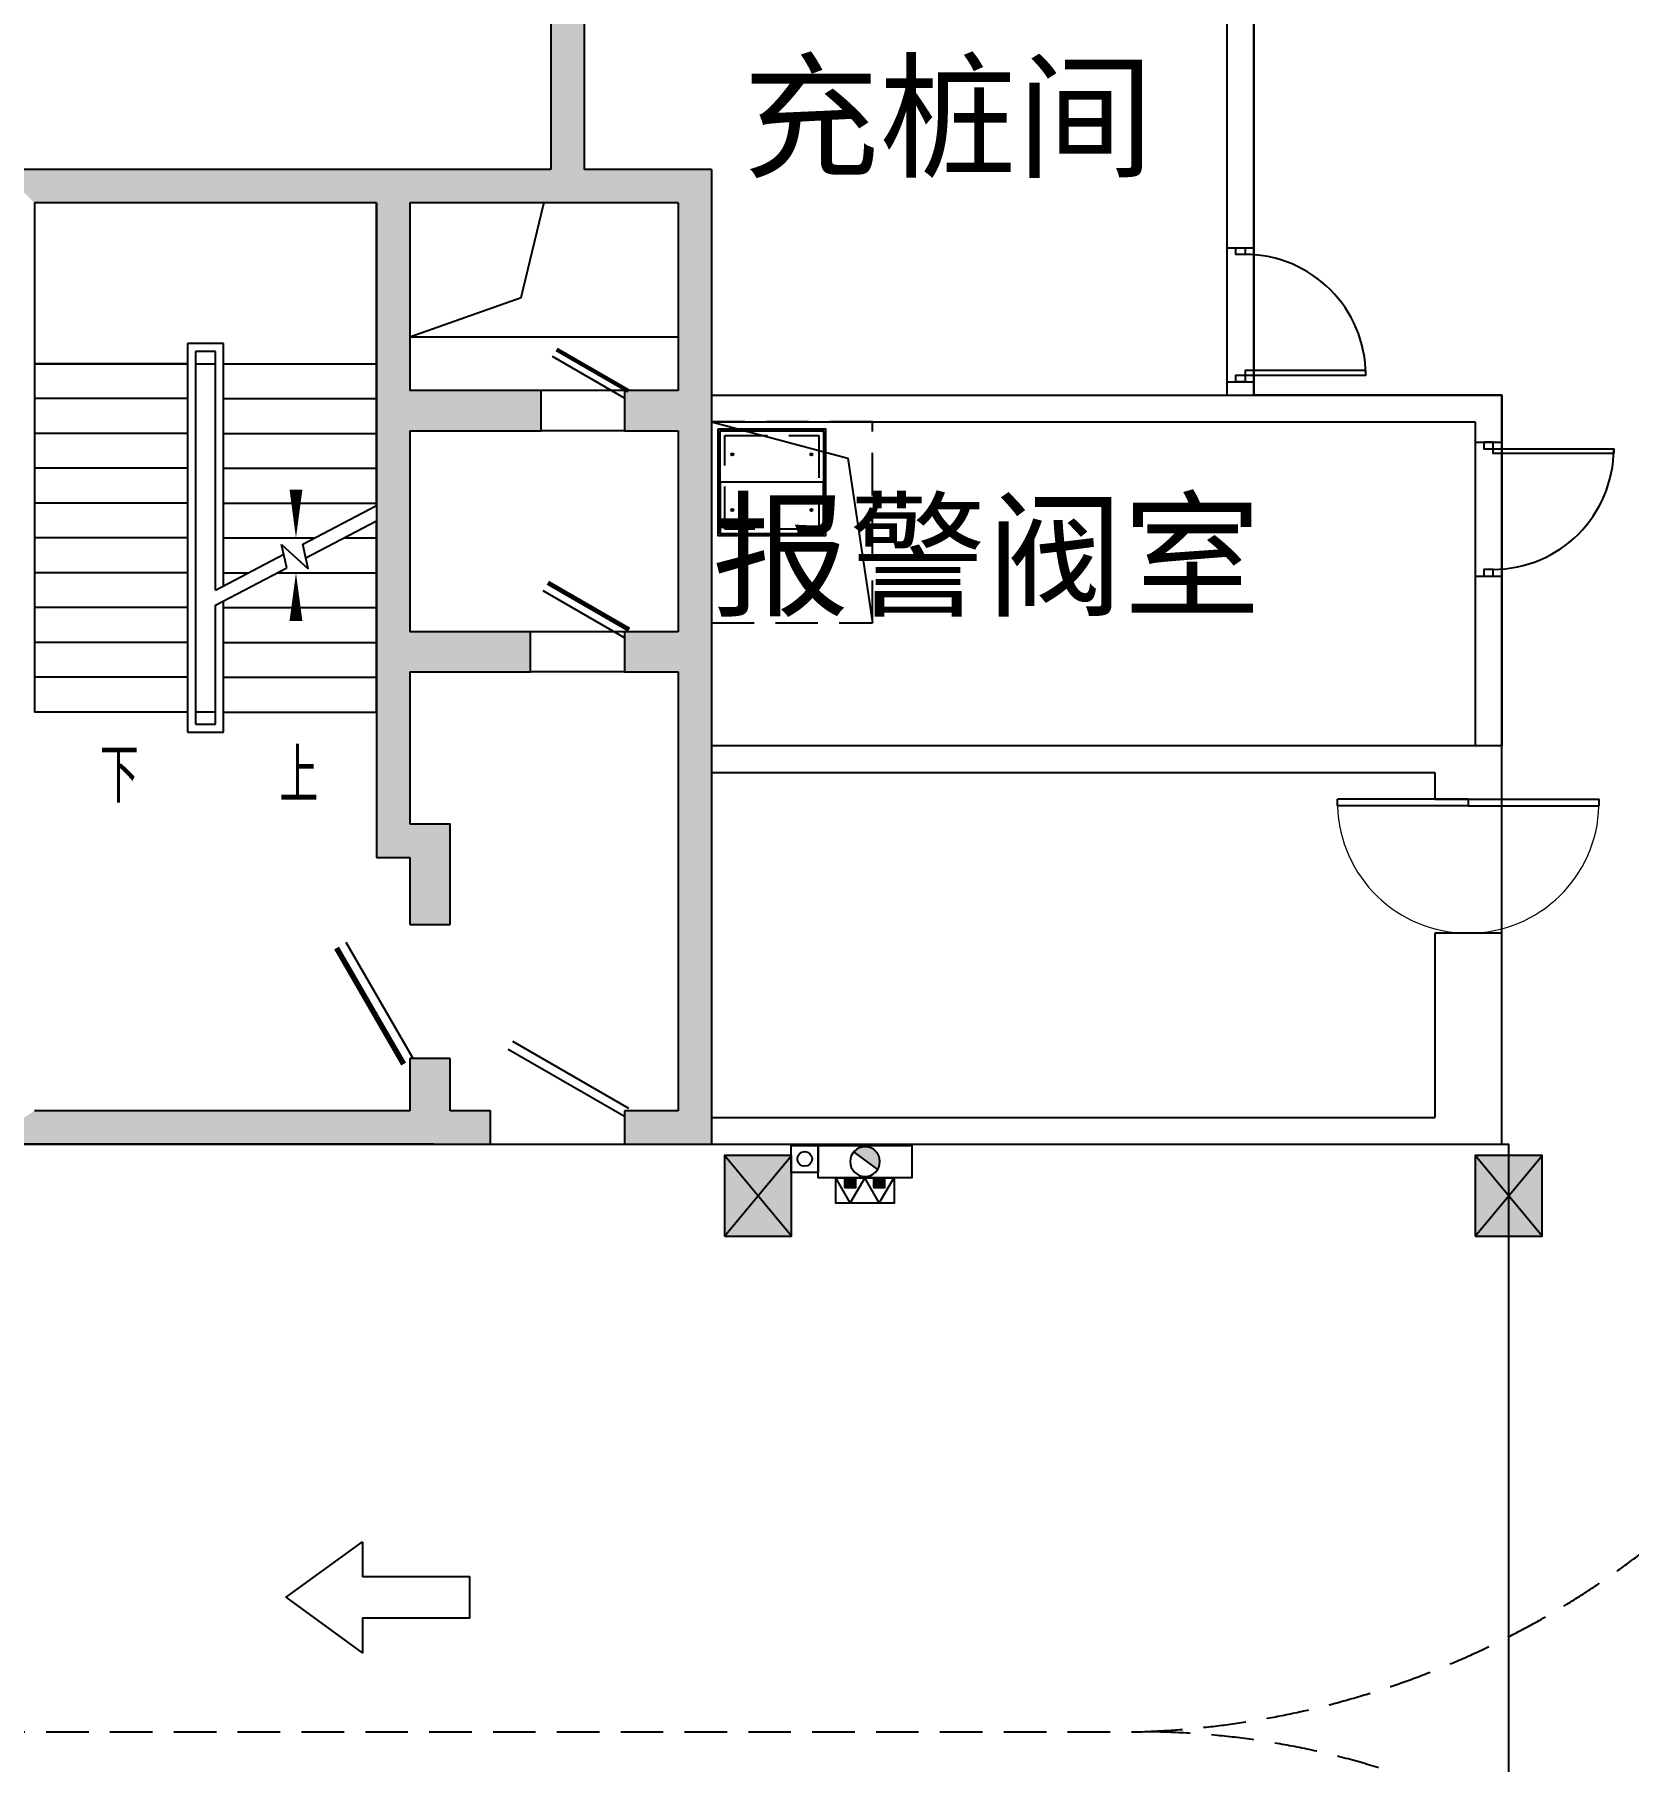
# Model space of a CAD drawing. Header units: millimetres. Extents: x 251690 to 518990, y -633409 to -276709.
# Drawn here: x 416805 to 428695, y -436821 to -423933 of the extents above; entities that cross this region are included whole.
import ezdxf
from ezdxf.enums import TextEntityAlignment as Align

# ---------------------------------------------------------------- set-up
doc = ezdxf.new("R2010")
doc.units = ezdxf.units.MM
doc.header["$LTSCALE"] = 100
doc.linetypes.add('A6-DK-B2F$0$HIDDEN2', pattern=[4.7625, 3.175, -1.5875])
doc.linetypes.add('A6-DK-JSJ-B2F$0$HIDDEN2', pattern=[4.7625, 3.175, -1.5875])
for name, color, linetype in [('A-DIMS-INSD', 3, 'Continuous'), ('A-LEVEL-RefEdit0', 181, 'Continuous'), ('A-ROOM-IDEN', 31, 'Continuous'), ('A6-DK-B2F$0$A-DOOR', 190, 'Continuous'), ('A6-DK-B2F$0$A-STAIR', 142, 'Continuous'), ('A6-DK-B2F$0$A-TRACK', 77, 'A6-DK-B2F$0$HIDDEN2'), ('A6-DK-B2F$0$A-WALL', 2, 'Continuous'), ('A6-DK-BG-B2F$0$A-STAIR', 142, 'Continuous'), ('A6-DK-JSJ-B2F$0$A-DRAIN', 152, 'Continuous'), ('A6-DK-JSJ-B2F$0$A-HOLE-FLOR', 242, 'Continuous'), ('A6-DK-JSJ-B2F$0$A-LOWER', 131, 'A6-DK-JSJ-B2F$0$HIDDEN2'), ('A6-DK-JSJ-B2F$0$X23-BF$0$A-HATCH', 251, 'Continuous'), ('A6-DK-renfang-B2F$0$-ACO-LINE', 137, 'Continuous'), ('A6-DK-renfang-B2F$0$A-DIMS-INSD', 3, 'Continuous'), ('A6-DK-renfang-B2F$0$DIM_SYMB', 3, 'Continuous'), ('A6-DK-renfang-B2F$0$PUB_HATCH', 8, 'Continuous'), ('A6-DK-renfang-B2F$0$PUB_TEXT', 3, 'Continuous'), ('A6-DK-renfang-B2F$0$STAIR', 2, 'Continuous'), ('A6-DK-renfang-B2F$0$WALL', 9, 'Continuous'), ('A6-DK-renfang-B2F$0$WALL-MOVE', 6, 'Continuous'), ('A6-DK-renfang-B2F$0$WINDOW', 4, 'Continuous'), ('A6-W-B2$0$S-WALL-S', 4, 'Continuous'), ('A6-W-B2-BH$0$S-HATCH-S', 252, 'Continuous'), ('TP-DK-1(xhs)$0$P-J-DIM-L', 70, 'Continuous'), ('TP-DK-1(xhs)$0$P-X-L', 240, 'Continuous'), ('TP-DK-1(xhs)$0$P-X-M', 2, 'Continuous'), ('TP-DK-1(xhs)$0$P-X-X', 1, 'Continuous'), ('xref(dwg引用图层)', 7, 'Continuous')]:
    doc.layers.add(name, color=color, linetype=linetype)
doc.layers.add('A6-W-B2$0$S-EDIT', color=241, linetype='Continuous', plot=False)
doc.styles.add('A6-DK-renfang-B2F$0$_TCH_DIM', font='SIMPLEX', dxfattribs={"bigfont": 'GBCBIG'})
doc.styles.add('华文细黑', font='STXIHEI.TTF')

# ---------------------------------------------------------------- blocks, each defined once
blk = doc.blocks.new('*U298')
at = {"layer": 'A6-DK-JSJ-B2F$0$A-DRAIN'}
blk.add_lwpolyline([(50, 50), (50, 850), (850, 850), (850, 50)], close=True, dxfattribs=at)
at = {"layer": 'A6-DK-JSJ-B2F$0$A-HOLE-FLOR'}
blk.add_lwpolyline([(0, 0), (270, 1017), (1500, 1200)], dxfattribs=at)
for points in [[(65, 835), (450, 835), (450, 65), (65, 65)], [(835, 835), (450, 835), (450, 65), (835, 65)]]:
    blk.add_lwpolyline(points, close=True, dxfattribs=at)
at = {"layer": 'A6-DK-JSJ-B2F$0$A-LOWER'}
for points in [[(0, 1200), (0, 0), (1500, 0), (1500, 1200), (0, 1200)], [(100, 100), (100, 800), (800, 800), (800, 100), (100, 100)]]:
    blk.add_lwpolyline(points, dxfattribs=at)
at = {"layer": 'A6-DK-JSJ-B2F$0$X23-BF$0$A-HATCH'}
blk.add_lwpolyline([(65, 65), (65, 835), (835, 835), (835, 65)], close=True, dxfattribs=at)
for centre in [(242, 745), (657, 745), (242, 155), (657, 155)]:
    blk.add_circle(centre, 8, dxfattribs=at)
blk = doc.blocks.new('A6-DK-JSJ-B2F')
at = {"layer": 'A6-DK-JSJ-B2F$0$A-LOWER', "rotation": 270}
blk.add_blockref('*U298', (121855, 173175), dxfattribs=at)
blk = doc.blocks.new('TP-DK-1(xhs)$0$PG01.1')
at = {"color": 1}
for p, q in [((108, 187), (0, 0)), ((216, 0), (108, 187)), ((324, 187), (216, 0)), ((432, 0), (324, 187)), ((80, 72), (66, 58)), ((89, 72), (66, 48)), ((99, 72), (66, 39)), ((109, 72), (66, 29)), ((118, 72), (66, 20)), ((128, 72), (66, 10)), ((138, 72), (66, 0)), ((147, 72), (76, 0)), ((150, 65), (85, 0)), ((150, 56), (94, 0)), ((150, 46), (104, 0)), ((150, 36), (114, 0)), ((150, 27), (123, 0)), ((150, 17), (133, 0)), ((150, 8), (142, 0)), ((296, 72), (282, 58)), ((305, 72), (282, 48)), ((315, 72), (282, 39)), ((325, 72), (282, 29)), ((334, 72), (282, 20)), ((344, 72), (282, 10)), ((354, 72), (282, 0)), ((363, 72), (292, 0)), ((366, 65), (301, 0)), ((366, 56), (310, 0)), ((366, 46), (320, 0)), ((366, 36), (330, 0)), ((366, 27), (339, 0)), ((366, 17), (349, 0)), ((366, 8), (358, 0))]:
    blk.add_line(p, q, dxfattribs=at)
at = {"color": 2}
for p, q in [((0, 0), (216, 0)), ((216, 0), (432, 0))]:
    blk.add_line(p, q, dxfattribs=at)
at = {"color": 1}
for points in [[(0, 0), (436, 0), (436, 190), (0, 190)], [(66, 72), (150, 72), (150, 0), (66, 0)], [(282, 72), (366, 72), (366, 0), (282, 0)]]:
    blk.add_lwpolyline(points, close=True, dxfattribs=at)
blk = doc.blocks.new('TP-DK-1(xhs)$0$PG02.4')
blk.add_hatch(color=1).paths.add_polyline_path([(265, 48, 0.699012), (461, 120, 0.141488), (444, 179)])
at = {"color": 1}
blk.add_line((265, 48), (444, 179), dxfattribs=at)
blk.add_lwpolyline([(0, 0), (700, 0), (700, 240), (0, 240)], close=True, dxfattribs=at)
blk.add_circle((350, 120), 111, dxfattribs=at)
blk = doc.blocks.new('TP-DK-1(xhs)')
at = {"layer": 'TP-DK-1(xhs)$0$P-J-DIM-L', "color": 8, "true_color": 0x808080}
blk.add_lwpolyline([(122650, -432225), (122650, -432425), (122450, -432425), (122450, -432225)], close=True, dxfattribs=at)
at = {"layer": 'TP-DK-1(xhs)$0$P-X-L'}
blk.add_circle((122550, -432325), 55, dxfattribs=at)
at = {"layer": 'TP-DK-1(xhs)$0$P-X-M', "extrusion": (0, 0, -1), "zscale": -1, "rotation": 180}
blk.add_blockref('TP-DK-1(xhs)$0$PG01.1', (-122782, -432465), dxfattribs=at)
at = {"layer": 'TP-DK-1(xhs)$0$P-X-X', "xscale": -1, "rotation": 180}
blk.add_blockref('TP-DK-1(xhs)$0$PG02.4', (122650, -432225), dxfattribs=at)
blk = doc.blocks.new('A6-W-B2$0$Z-2')
at = {"layer": 'A-DIMS-INSD'}
h = blk.add_hatch(color=252, dxfattribs=at)
h.dxf.hatch_style = 1
h.paths.add_polyline_path([(73369, 44139), (72869, 44139), (72869, 43539), (73369, 43539)])
at = {"layer": 'A6-W-B2$0$S-EDIT'}
for p, q in [((72869, 44139), (73369, 43539)), ((73369, 44139), (72869, 43539))]:
    blk.add_line(p, q, dxfattribs=at)
at = {"layer": 'A6-W-B2$0$S-WALL-S', "color": 0, "linetype": 'ByBlock', "lineweight": -2}
blk.add_lwpolyline([(73369, 44139), (72869, 44139), (72869, 43539), (73369, 43539), (73369, 44139)], dxfattribs=at)
blk = doc.blocks.new('A6-W-B2', base_point=(85957, 40190))
at = {"layer": 'A6-W-B2$0$S-WALL-S', "rotation": 180}
for p in [(281277, 251429), (286877, 251429)]:
    blk.add_blockref('A6-W-B2$0$Z-2', p, dxfattribs=at)
blk = doc.blocks.new('A6-W-B2-BH', base_point=(85957, 40190))
at = {"layer": 'A6-W-B2-BH$0$S-HATCH-S'}
h = blk.add_hatch(color=256, dxfattribs=at)
h.dxf.hatch_style = 2
h.paths.add_polyline_path([(123802, 144405), (123302, 144405), (123302, 143905), (123802, 143905)], flags=0)
edge = h.paths.add_edge_path(flags=16)
edge.add_line((123302, 144405), (123802, 143905))
edge = h.paths.add_edge_path(flags=17)
edge.add_line((123802, 144405), (123302, 143905))
h.paths.add_polyline_path([(120402, 145695), (119902, 145695), (119902, 145195), (120402, 145195)], flags=0)
edge = h.paths.add_edge_path(flags=17)
edge.add_line((119902, 145695), (120402, 145195))
edge = h.paths.add_edge_path(flags=17)
edge.add_line((120402, 145695), (119902, 145195))
h.paths.add_polyline_path([(130007, 149890), (130507, 149890), (130507, 150490), (130007, 150490)])
edge = h.paths.add_edge_path(flags=16)
edge.add_line((130507, 149890), (130007, 150490))
edge = h.paths.add_edge_path(flags=17)
edge.add_line((130007, 149890), (130507, 150490))
h.paths.add_polyline_path([(124407, 149890), (124907, 149890), (124907, 150490), (124407, 150490)], flags=0)
edge = h.paths.add_edge_path(flags=17)
edge.add_line((124907, 149890), (124407, 150490))
edge = h.paths.add_edge_path(flags=17)
edge.add_line((124407, 149890), (124907, 150490))
h.paths.add_polyline_path([(118807, 149890), (119307, 149890), (119307, 150490), (118807, 150490)], flags=0)
edge = h.paths.add_edge_path(flags=17)
edge.add_line((119307, 149890), (118807, 150490))
edge = h.paths.add_edge_path(flags=17)
edge.add_line((118807, 149890), (119307, 150490))
h.paths.add_polyline_path([(112207, 149890), (112707, 149890), (112707, 150490), (112207, 150490)], flags=0)
edge = h.paths.add_edge_path(flags=17)
edge.add_line((112707, 149890), (112207, 150490))
edge = h.paths.add_edge_path(flags=17)
edge.add_line((112207, 149890), (112707, 150490))
h.paths.add_polyline_path([(108207, 149890), (108707, 149890), (108707, 150490), (108207, 150490)], flags=0)
edge = h.paths.add_edge_path(flags=17)
edge.add_line((108707, 149890), (108207, 150490))
edge = h.paths.add_edge_path(flags=17)
edge.add_line((108207, 149890), (108707, 150490))
h.paths.add_polyline_path([(100107, 149890), (100607, 149890), (100607, 150490), (100107, 150490)], flags=0)
edge = h.paths.add_edge_path(flags=17)
edge.add_line((100607, 149890), (100107, 150490))
edge = h.paths.add_edge_path(flags=17)
edge.add_line((100107, 149890), (100607, 150490))
h.paths.add_polyline_path([(130007, 145890), (130507, 145890), (130507, 146490), (130007, 146490)], flags=0)
edge = h.paths.add_edge_path(flags=17)
edge.add_line((130507, 145890), (130007, 146490))
edge = h.paths.add_edge_path(flags=17)
edge.add_line((130007, 145890), (130507, 146490))
h.paths.add_polyline_path([(129257, 140140), (129257, 140640), (128657, 140640), (128657, 140140)], flags=0)
edge = h.paths.add_edge_path(flags=17)
edge.add_line((129257, 140640), (128657, 140140))
edge = h.paths.add_edge_path(flags=17)
edge.add_line((129257, 140140), (128657, 140640))
h.paths.add_polyline_path([(129557, 133640), (129557, 134140), (128957, 134140), (128957, 133640)], flags=0)
edge = h.paths.add_edge_path(flags=17)
edge.add_line((129557, 134140), (128957, 133640))
edge = h.paths.add_edge_path(flags=17)
edge.add_line((129557, 133640), (128957, 134140))
h.paths.add_polyline_path([(130507, 158590), (130007, 158590), (130007, 157890), (130507, 157890)])
edge = h.paths.add_edge_path(flags=16)
edge.add_line((130007, 158590), (130507, 157890))
edge = h.paths.add_edge_path(flags=17)
edge.add_line((130507, 158590), (130007, 157890))
h.paths.add_polyline_path([(122407, 158590), (121907, 158590), (121907, 157890), (122407, 157890)])
edge = h.paths.add_edge_path(flags=16)
edge.add_line((121907, 158590), (122407, 157890))
edge = h.paths.add_edge_path(flags=17)
edge.add_line((122407, 158590), (121907, 157890))
h.paths.add_polyline_path([(114307, 158590), (113807, 158590), (113807, 157890), (114307, 157890)])
edge = h.paths.add_edge_path(flags=16)
edge.add_line((113807, 158590), (114307, 157890))
edge = h.paths.add_edge_path(flags=17)
edge.add_line((114307, 158590), (113807, 157890))
h.paths.add_polyline_path([(108707, 158590), (108207, 158590), (108207, 157890), (108707, 157890)])
edge = h.paths.add_edge_path(flags=16)
edge.add_line((108207, 158590), (108707, 157890))
edge = h.paths.add_edge_path(flags=17)
edge.add_line((108707, 158590), (108207, 157890))
h.paths.add_polyline_path([(103107, 158590), (102607, 158590), (102607, 157890), (103107, 157890)])
edge = h.paths.add_edge_path(flags=16)
edge.add_line((102607, 158590), (103107, 157890))
edge = h.paths.add_edge_path(flags=17)
edge.add_line((103107, 158590), (102607, 157890))
h.paths.add_polyline_path([(103107, 178340), (102607, 178340), (102607, 177640), (103107, 177640)])
edge = h.paths.add_edge_path(flags=16)
edge.add_line((102607, 178340), (103107, 177640))
edge = h.paths.add_edge_path(flags=17)
edge.add_line((103107, 178340), (102607, 177640))
h.paths.add_polyline_path([(130507, 167890), (129907, 167890), (129907, 167190), (130507, 167190)], flags=0)
edge = h.paths.add_edge_path(flags=16)
edge.add_line((129907, 167890), (130507, 167190))
edge = h.paths.add_edge_path(flags=17)
edge.add_line((130507, 167890), (129907, 167190))
h.paths.add_polyline_path([(122407, 167890), (121807, 167890), (121807, 167190), (122407, 167190)], flags=0)
edge = h.paths.add_edge_path()
edge.add_line((121807, 167890), (122407, 167190))
edge = h.paths.add_edge_path(flags=16)
edge.add_line((122407, 167890), (121807, 167190))
h.paths.add_polyline_path([(130507, 178340), (130007, 178340), (130007, 177640), (130507, 177640)])
edge = h.paths.add_edge_path(flags=16)
edge.add_line((130007, 178340), (130507, 177640))
edge = h.paths.add_edge_path(flags=17)
edge.add_line((130507, 178340), (130007, 177640))
h.paths.add_polyline_path([(122407, 178340), (121907, 178340), (121907, 177640), (122407, 177640)])
edge = h.paths.add_edge_path(flags=16)
edge.add_line((121907, 178340), (122407, 177640))
edge = h.paths.add_edge_path(flags=17)
edge.add_line((122407, 178340), (121907, 177640))
h.paths.add_polyline_path([(130007, 185690), (130507, 185690), (130507, 186290), (130007, 186290)], flags=0)
edge = h.paths.add_edge_path(flags=17)
edge.add_line((130507, 185690), (130007, 186290))
edge = h.paths.add_edge_path(flags=17)
edge.add_line((130007, 185690), (130507, 186290))
h.paths.add_polyline_path([(121907, 185677), (122407, 185677), (122407, 186277), (121907, 186277)], flags=0)
edge = h.paths.add_edge_path(flags=17)
edge.add_line((122407, 185677), (121907, 186277))
edge = h.paths.add_edge_path(flags=17)
edge.add_line((121907, 185677), (122407, 186277))
h.paths.add_polyline_path([(115107, 185690), (115607, 185690), (115607, 186290), (115107, 186290)], flags=0)
edge = h.paths.add_edge_path(flags=16)
edge.add_line((115607, 185690), (115107, 186290))
edge = h.paths.add_edge_path(flags=17)
edge.add_line((115107, 185690), (115607, 186290))
h.paths.add_polyline_path([(108207, 185690), (108707, 185690), (108707, 186290), (108207, 186290)], flags=0)
edge = h.paths.add_edge_path(flags=16)
edge.add_line((108707, 185690), (108207, 186290))
edge = h.paths.add_edge_path(flags=17)
edge.add_line((108207, 185690), (108707, 186290))
h.paths.add_polyline_path([(101507, 185690), (102007, 185690), (102007, 186290), (101507, 186290)], flags=0)
edge = h.paths.add_edge_path(flags=16)
edge.add_line((102007, 185690), (101507, 186290))
edge = h.paths.add_edge_path(flags=17)
edge.add_line((101507, 185690), (102007, 186290))
h.paths.add_polyline_path([(113807, 177690), (114307, 177690), (114307, 178290), (113807, 178290)], flags=0)
edge = h.paths.add_edge_path(flags=17)
edge.add_line((114307, 177690), (113807, 178290))
edge = h.paths.add_edge_path(flags=17)
edge.add_line((113807, 177690), (114307, 178290))
h.paths.add_polyline_path([(108207, 177690), (108707, 177690), (108707, 178290), (108207, 178290)])
edge = h.paths.add_edge_path(flags=16)
edge.add_line((108707, 177690), (108207, 178290))
edge = h.paths.add_edge_path(flags=17)
edge.add_line((108207, 177690), (108707, 178290))
h.paths.add_polyline_path([(130507, 174340), (130007, 174340), (130007, 173640), (130507, 173640)])
edge = h.paths.add_edge_path(flags=16)
edge.add_line((130007, 174340), (130507, 173640))
edge = h.paths.add_edge_path(flags=17)
edge.add_line((130507, 174340), (130007, 173640))
h.paths.add_polyline_path([(122407, 174340), (121907, 174340), (121907, 173640), (122407, 173640)])
edge = h.paths.add_edge_path(flags=16)
edge.add_line((121907, 174340), (122407, 173640))
edge = h.paths.add_edge_path(flags=17)
edge.add_line((122407, 174340), (121907, 173640))
h.paths.add_polyline_path([(114307, 174340), (113807, 174340), (113807, 173640), (114307, 173640)])
edge = h.paths.add_edge_path(flags=16)
edge.add_line((113807, 174340), (114307, 173640))
edge = h.paths.add_edge_path(flags=17)
edge.add_line((114307, 174340), (113807, 173640))
h.paths.add_polyline_path([(108707, 174340), (108207, 174340), (108207, 173640), (108707, 173640)])
edge = h.paths.add_edge_path(flags=16)
edge.add_line((108207, 174340), (108707, 173640))
edge = h.paths.add_edge_path(flags=17)
edge.add_line((108707, 174340), (108207, 173640))
h.paths.add_polyline_path([(103107, 174340), (102607, 174340), (102607, 173640), (103107, 173640)])
edge = h.paths.add_edge_path(flags=16)
edge.add_line((102607, 174340), (103107, 173640))
edge = h.paths.add_edge_path(flags=17)
edge.add_line((103107, 174340), (102607, 173640))
h.paths.add_polyline_path([(114307, 167890), (113807, 167890), (113807, 167190), (114307, 167190)])
edge = h.paths.add_edge_path(flags=0)
edge.add_line((113807, 167890), (114307, 167190))
edge = h.paths.add_edge_path(flags=16)
edge.add_line((114307, 167890), (113807, 167190))
h.paths.add_polyline_path([(108707, 167890), (108207, 167890), (108207, 167190), (108707, 167190)])
edge = h.paths.add_edge_path(flags=0)
edge.add_line((108207, 167890), (108707, 167190))
edge = h.paths.add_edge_path(flags=16)
edge.add_line((108707, 167890), (108207, 167190))
h.paths.add_polyline_path([(103107, 167890), (102607, 167890), (102607, 167190), (103107, 167190)])
edge = h.paths.add_edge_path(flags=0)
edge.add_line((102607, 167890), (103107, 167190))
edge = h.paths.add_edge_path(flags=16)
edge.add_line((103107, 167890), (102607, 167190))
h.paths.add_polyline_path([(122637, 198005), (122137, 198005), (122137, 197505), (122637, 197505)])
edge = h.paths.add_edge_path(flags=16)
edge.add_line((122137, 198005), (122637, 197505))
edge = h.paths.add_edge_path(flags=17)
edge.add_line((122637, 198005), (122137, 197505))
h.paths.add_polyline_path([(123387, 190765), (122887, 190765), (122887, 190265), (123387, 190265)])
edge = h.paths.add_edge_path(flags=16)
edge.add_line((122887, 190765), (123387, 190265))
edge = h.paths.add_edge_path(flags=17)
edge.add_line((123387, 190765), (122887, 190265))
h.paths.add_polyline_path([(116527, 189915), (116027, 189915), (116027, 189415), (116527, 189415)])
edge = h.paths.add_edge_path(flags=16)
edge.add_line((116027, 189915), (116527, 189415))
edge = h.paths.add_edge_path(flags=17)
edge.add_line((116527, 189915), (116027, 189415))
h.paths.add_polyline_path([(130507, 191590), (130007, 191590), (130007, 190890), (130507, 190890)])
edge = h.paths.add_edge_path(flags=16)
edge.add_line((130007, 191590), (130507, 190890))
edge = h.paths.add_edge_path(flags=17)
edge.add_line((130507, 191590), (130007, 190890))
h.paths.add_polyline_path([(113447, 202315), (112947, 202315), (112947, 201815), (113447, 201815)])
edge = h.paths.add_edge_path(flags=16)
edge.add_line((112947, 202315), (113447, 201815))
edge = h.paths.add_edge_path(flags=17)
edge.add_line((113447, 202315), (112947, 201815))
h.paths.add_polyline_path([(99107, 202090), (99607, 202090), (99607, 202690), (99107, 202690)])
edge = h.paths.add_edge_path(flags=16)
edge.add_line((99607, 202090), (99107, 202690))
edge = h.paths.add_edge_path(flags=17)
edge.add_line((99107, 202090), (99607, 202690))
h.paths.add_polyline_path([(107557, 202090), (108057, 202090), (108057, 202690), (107557, 202690)])
edge = h.paths.add_edge_path(flags=16)
edge.add_line((108057, 202090), (107557, 202690))
edge = h.paths.add_edge_path(flags=17)
edge.add_line((107557, 202090), (108057, 202690))
h.paths.add_polyline_path([(97807, 209090), (97807, 209590), (97107, 209590), (97107, 209090)], flags=0)
edge = h.paths.add_edge_path(flags=16)
edge.add_line((97807, 209590), (97107, 209090))
edge = h.paths.add_edge_path(flags=17)
edge.add_line((97807, 209090), (97107, 209590))
h.paths.add_polyline_path([(105807, 209090), (105807, 209590), (105107, 209590), (105107, 209090)], flags=0)
edge = h.paths.add_edge_path(flags=16)
edge.add_line((105807, 209590), (105107, 209090))
edge = h.paths.add_edge_path(flags=17)
edge.add_line((105807, 209090), (105107, 209590))
h.paths.add_polyline_path([(113907, 209090), (113907, 209590), (113207, 209590), (113207, 209090)], flags=0)
edge = h.paths.add_edge_path(flags=16)
edge.add_line((113907, 209590), (113207, 209090))
edge = h.paths.add_edge_path(flags=17)
edge.add_line((113907, 209090), (113207, 209590))
h.paths.add_polyline_path([(130007, 209090), (130007, 209590), (129307, 209590), (129307, 209090)], flags=0)
edge = h.paths.add_edge_path(flags=17)
edge.add_line((130007, 209590), (129307, 209090))
edge = h.paths.add_edge_path(flags=17)
edge.add_line((130007, 209090), (129307, 209590))
h.paths.add_polyline_path([(121907, 209090), (121907, 209590), (121207, 209590), (121207, 209090)], flags=0)
edge = h.paths.add_edge_path(flags=16)
edge.add_line((121907, 209590), (121207, 209090))
edge = h.paths.add_edge_path(flags=17)
edge.add_line((121907, 209090), (121207, 209590))
h.paths.add_polyline_path([(121907, 200990), (121907, 201490), (121207, 201490), (121207, 200990)], flags=0)
edge = h.paths.add_edge_path(flags=16)
edge.add_line((121907, 201490), (121207, 200990))
edge = h.paths.add_edge_path(flags=17)
edge.add_line((121907, 200990), (121207, 201490))
h.paths.add_polyline_path([(130007, 200990), (130007, 201490), (129307, 201490), (129307, 200990)], flags=0)
edge = h.paths.add_edge_path(flags=17)
edge.add_line((130007, 201490), (129307, 200990))
edge = h.paths.add_edge_path(flags=17)
edge.add_line((130007, 200990), (129307, 201490))
h.paths.add_polyline_path([(97807, 225290), (97807, 225790), (97107, 225790), (97107, 225290)], flags=0)
edge = h.paths.add_edge_path(flags=16)
edge.add_line((97807, 225790), (97107, 225290))
edge = h.paths.add_edge_path(flags=17)
edge.add_line((97807, 225290), (97107, 225790))
h.paths.add_polyline_path([(105807, 225290), (105807, 225790), (105107, 225790), (105107, 225290)], flags=0)
edge = h.paths.add_edge_path(flags=16)
edge.add_line((105807, 225790), (105107, 225290))
edge = h.paths.add_edge_path(flags=17)
edge.add_line((105807, 225290), (105107, 225790))
h.paths.add_polyline_path([(113907, 225290), (113907, 225790), (113207, 225790), (113207, 225290)], flags=0)
edge = h.paths.add_edge_path(flags=16)
edge.add_line((113907, 225790), (113207, 225290))
edge = h.paths.add_edge_path(flags=17)
edge.add_line((113907, 225290), (113207, 225790))
h.paths.add_polyline_path([(130007, 225290), (130007, 225790), (129307, 225790), (129307, 225290)], flags=0)
edge = h.paths.add_edge_path(flags=17)
edge.add_line((130007, 225790), (129307, 225290))
edge = h.paths.add_edge_path(flags=17)
edge.add_line((130007, 225290), (129307, 225790))
h.paths.add_polyline_path([(121907, 225290), (121907, 225790), (121207, 225790), (121207, 225290)], flags=0)
edge = h.paths.add_edge_path(flags=16)
edge.add_line((121907, 225790), (121207, 225290))
edge = h.paths.add_edge_path(flags=17)
edge.add_line((121907, 225290), (121207, 225790))
h.paths.add_polyline_path([(97807, 217190), (97807, 217690), (97107, 217690), (97107, 217190)], flags=0)
edge = h.paths.add_edge_path(flags=16)
edge.add_line((97807, 217690), (97107, 217190))
edge = h.paths.add_edge_path(flags=17)
edge.add_line((97807, 217190), (97107, 217690))
h.paths.add_polyline_path([(105807, 217190), (105807, 217690), (105107, 217690), (105107, 217190)], flags=0)
edge = h.paths.add_edge_path(flags=16)
edge.add_line((105807, 217690), (105107, 217190))
edge = h.paths.add_edge_path(flags=17)
edge.add_line((105807, 217190), (105107, 217690))
h.paths.add_polyline_path([(113907, 217190), (113907, 217690), (113207, 217690), (113207, 217190)], flags=0)
edge = h.paths.add_edge_path(flags=17)
edge.add_line((113907, 217690), (113207, 217190))
edge = h.paths.add_edge_path(flags=17)
edge.add_line((113907, 217190), (113207, 217690))
h.paths.add_polyline_path([(130007, 217190), (130007, 217690), (129307, 217690), (129307, 217190)], flags=0)
edge = h.paths.add_edge_path(flags=17)
edge.add_line((130007, 217690), (129307, 217190))
edge = h.paths.add_edge_path(flags=17)
edge.add_line((130007, 217190), (129307, 217690))
h.paths.add_polyline_path([(121907, 217190), (121907, 217690), (121207, 217690), (121207, 217190)], flags=0)
edge = h.paths.add_edge_path(flags=16)
edge.add_line((121907, 217690), (121207, 217190))
edge = h.paths.add_edge_path(flags=17)
edge.add_line((121907, 217190), (121207, 217690))
h.paths.add_polyline_path([(122792, 241345), (122292, 241345), (122292, 240845), (122792, 240845)], flags=0)
edge = h.paths.add_edge_path(flags=16)
edge.add_line((122292, 241345), (122792, 240845))
edge = h.paths.add_edge_path(flags=17)
edge.add_line((122792, 241345), (122292, 240845))
h.paths.add_polyline_path([(113042, 241345), (112542, 241345), (112542, 240845), (113042, 240845)], flags=0)
edge = h.paths.add_edge_path(flags=16)
edge.add_line((112542, 241345), (113042, 240845))
edge = h.paths.add_edge_path(flags=17)
edge.add_line((113042, 241345), (112542, 240845))
h.paths.add_polyline_path([(106162, 241345), (105662, 241345), (105662, 240845), (106162, 240845)], flags=0)
edge = h.paths.add_edge_path(flags=16)
edge.add_line((105662, 241345), (106162, 240845))
edge = h.paths.add_edge_path(flags=17)
edge.add_line((106162, 241345), (105662, 240845))
h.paths.add_polyline_path([(96412, 241345), (95912, 241345), (95912, 240845), (96412, 240845)], flags=0)
edge = h.paths.add_edge_path(flags=16)
edge.add_line((95912, 241345), (96412, 240845))
edge = h.paths.add_edge_path(flags=17)
edge.add_line((96412, 241345), (95912, 240845))
h.paths.add_polyline_path([(97807, 233390), (97807, 233890), (97107, 233890), (97107, 233390)], flags=0)
edge = h.paths.add_edge_path(flags=16)
edge.add_line((97807, 233890), (97107, 233390))
edge = h.paths.add_edge_path(flags=17)
edge.add_line((97807, 233390), (97107, 233890))
h.paths.add_polyline_path([(105807, 233390), (105807, 233890), (105107, 233890), (105107, 233390)], flags=0)
edge = h.paths.add_edge_path(flags=16)
edge.add_line((105807, 233890), (105107, 233390))
edge = h.paths.add_edge_path(flags=17)
edge.add_line((105807, 233390), (105107, 233890))
h.paths.add_polyline_path([(113907, 233390), (113907, 233890), (113207, 233890), (113207, 233390)], flags=0)
edge = h.paths.add_edge_path(flags=16)
edge.add_line((113907, 233890), (113207, 233390))
edge = h.paths.add_edge_path(flags=17)
edge.add_line((113907, 233390), (113207, 233890))
h.paths.add_polyline_path([(121907, 233390), (121907, 233890), (121207, 233890), (121207, 233390)], flags=0)
edge = h.paths.add_edge_path(flags=17)
edge.add_line((121907, 233890), (121207, 233390))
edge = h.paths.add_edge_path(flags=17)
edge.add_line((121907, 233390), (121207, 233890))
h.paths.add_polyline_path([(129653, 245275), (129153, 245275), (129153, 244775), (129653, 244775)], flags=0)
edge = h.paths.add_edge_path(flags=17)
edge.add_line((129153, 245275), (129653, 244775))
edge = h.paths.add_edge_path(flags=17)
edge.add_line((129653, 245275), (129153, 244775))
h.paths.add_polyline_path([(129657, 241345), (129157, 241345), (129157, 240845), (129657, 240845)], flags=0)
edge = h.paths.add_edge_path(flags=16)
edge.add_line((129157, 241345), (129657, 240845))
edge = h.paths.add_edge_path(flags=17)
edge.add_line((129657, 241345), (129157, 240845))
h.paths.add_polyline_path([(130007, 233390), (130007, 233890), (129307, 233890), (129307, 233390)])
edge = h.paths.add_edge_path(flags=16)
edge.add_line((130007, 233890), (129307, 233390))
edge = h.paths.add_edge_path(flags=17)
edge.add_line((130007, 233390), (129307, 233890))
h.paths.add_polyline_path([(152807, 231740), (153307, 231740), (153307, 232340), (152807, 232340)])
edge = h.paths.add_edge_path(flags=16)
edge.add_line((153307, 231740), (152807, 232340))
edge = h.paths.add_edge_path(flags=17)
edge.add_line((152807, 231740), (153307, 232340))
h.paths.add_polyline_path([(136107, 250920), (136107, 251420), (135507, 251420), (135507, 250920)])
edge = h.paths.add_edge_path(flags=16)
edge.add_line((136107, 251420), (135507, 250920))
edge = h.paths.add_edge_path(flags=17)
edge.add_line((136107, 250920), (135507, 251420))
h.paths.add_polyline_path([(126217, 308740), (125717, 308740), (125717, 308240), (126217, 308240)])
edge = h.paths.add_edge_path(flags=16)
edge.add_line((125717, 308740), (126217, 308240))
edge = h.paths.add_edge_path(flags=17)
edge.add_line((126217, 308740), (125717, 308240))
h.paths.add_polyline_path([(128007, 313090), (128007, 313590), (127407, 313590), (127407, 313090)], flags=0)
edge = h.paths.add_edge_path(flags=17)
edge.add_line((128007, 313590), (127407, 313090))
edge = h.paths.add_edge_path(flags=17)
edge.add_line((128007, 313090), (127407, 313590))
h.paths.add_polyline_path([(119807, 317940), (119307, 317940), (119307, 317440), (119807, 317440)])
edge = h.paths.add_edge_path(flags=16)
edge.add_line((119307, 317940), (119807, 317440))
edge = h.paths.add_edge_path(flags=17)
edge.add_line((119807, 317940), (119307, 317440))
h.paths.add_polyline_path([(119807, 325940), (119307, 325940), (119307, 325440), (119807, 325440)])
edge = h.paths.add_edge_path(flags=16)
edge.add_line((119307, 325940), (119807, 325440))
edge = h.paths.add_edge_path(flags=17)
edge.add_line((119807, 325940), (119307, 325440))
h.paths.add_polyline_path([(213007, 326040), (212507, 326040), (212507, 325340), (213007, 325340)])
edge = h.paths.add_edge_path(flags=16)
edge.add_line((212507, 326040), (213007, 325340))
edge = h.paths.add_edge_path(flags=17)
edge.add_line((213007, 326040), (212507, 325340))
h.paths.add_polyline_path([(213007, 303640), (212507, 303640), (212507, 303040), (213007, 303040)])
edge = h.paths.add_edge_path(flags=16)
edge.add_line((212507, 303640), (213007, 303040))
edge = h.paths.add_edge_path(flags=17)
edge.add_line((213007, 303640), (212507, 303040))
h.paths.add_polyline_path([(213007, 307840), (212507, 307840), (212507, 307240), (213007, 307240)])
edge = h.paths.add_edge_path(flags=16)
edge.add_line((212507, 307840), (213007, 307240))
edge = h.paths.add_edge_path(flags=17)
edge.add_line((213007, 307840), (212507, 307240))
h.paths.add_polyline_path([(213007, 313940), (212507, 313940), (212507, 313340), (213007, 313340)])
edge = h.paths.add_edge_path(flags=16)
edge.add_line((212507, 313940), (213007, 313340))
edge = h.paths.add_edge_path(flags=17)
edge.add_line((213007, 313940), (212507, 313340))
h.paths.add_polyline_path([(213007, 317990), (212507, 317990), (212507, 317390), (213007, 317390)])
edge = h.paths.add_edge_path(flags=16)
edge.add_line((212507, 317990), (213007, 317390))
edge = h.paths.add_edge_path(flags=17)
edge.add_line((213007, 317990), (212507, 317390))
h.paths.add_polyline_path([(261057, 221800), (260557, 221800), (260557, 221300), (261057, 221300)])
edge = h.paths.add_edge_path(flags=16)
edge.add_line((260557, 221800), (261057, 221300))
edge = h.paths.add_edge_path(flags=17)
edge.add_line((261057, 221800), (260557, 221300))
h.paths.add_polyline_path([(261057, 217640), (260557, 217640), (260557, 217140), (261057, 217140)])
edge = h.paths.add_edge_path(flags=16)
edge.add_line((260557, 217640), (261057, 217140))
edge = h.paths.add_edge_path(flags=17)
edge.add_line((261057, 217640), (260557, 217140))
h.paths.add_polyline_path([(261057, 209640), (260557, 209640), (260557, 209140), (261057, 209140)])
edge = h.paths.add_edge_path(flags=16)
edge.add_line((260557, 209640), (261057, 209140))
edge = h.paths.add_edge_path(flags=17)
edge.add_line((261057, 209640), (260557, 209140))
h.paths.add_polyline_path([(207207, 145540), (207707, 145540), (207707, 146140), (207207, 146140)])
edge = h.paths.add_edge_path(flags=16)
edge.add_line((207707, 145540), (207207, 146140))
edge = h.paths.add_edge_path(flags=17)
edge.add_line((207207, 145540), (207707, 146140))
h.paths.add_polyline_path([(199807, 145540), (200307, 145540), (200307, 146140), (199807, 146140)])
edge = h.paths.add_edge_path(flags=16)
edge.add_line((200307, 145540), (199807, 146140))
edge = h.paths.add_edge_path(flags=17)
edge.add_line((199807, 145540), (200307, 146140))
h.paths.add_polyline_path([(191607, 145540), (192107, 145540), (192107, 146140), (191607, 146140)])
edge = h.paths.add_edge_path(flags=16)
edge.add_line((192107, 145540), (191607, 146140))
edge = h.paths.add_edge_path(flags=17)
edge.add_line((191607, 145540), (192107, 146140))
h.paths.add_polyline_path([(183407, 145540), (183907, 145540), (183907, 146140), (183407, 146140)])
edge = h.paths.add_edge_path(flags=16)
edge.add_line((183907, 145540), (183407, 146140))
edge = h.paths.add_edge_path(flags=17)
edge.add_line((183407, 145540), (183907, 146140))
h.paths.add_polyline_path([(220507, 146140), (220007, 146140), (220007, 145640), (220507, 145640)])
edge = h.paths.add_edge_path(flags=16)
edge.add_line((220007, 146140), (220507, 145640))
edge = h.paths.add_edge_path(flags=17)
edge.add_line((220507, 146140), (220007, 145640))
h.paths.add_polyline_path([(220507, 150440), (220007, 150440), (220007, 149940), (220507, 149940)])
edge = h.paths.add_edge_path(flags=16)
edge.add_line((220007, 150440), (220507, 149940))
edge = h.paths.add_edge_path(flags=17)
edge.add_line((220507, 150440), (220007, 149940))
h.paths.add_polyline_path([(260707, 127440), (260207, 127440), (260207, 126940), (260707, 126940)])
edge = h.paths.add_edge_path(flags=16)
edge.add_line((260207, 127440), (260707, 126940))
edge = h.paths.add_edge_path(flags=17)
edge.add_line((260707, 127440), (260207, 126940))
h.paths.add_polyline_path([(260707, 119540), (260207, 119540), (260207, 119040), (260707, 119040)])
edge = h.paths.add_edge_path(flags=16)
edge.add_line((260207, 119540), (260707, 119040))
edge = h.paths.add_edge_path(flags=17)
edge.add_line((260707, 119540), (260207, 119040))
h.paths.add_polyline_path([(260707, 111440), (260207, 111440), (260207, 110940), (260707, 110940)])
edge = h.paths.add_edge_path(flags=16)
edge.add_line((260207, 111440), (260707, 110940))
edge = h.paths.add_edge_path(flags=17)
edge.add_line((260707, 111440), (260207, 110940))
h.paths.add_polyline_path([(260707, 101920), (260207, 101920), (260207, 101420), (260707, 101420)])
edge = h.paths.add_edge_path(flags=16)
edge.add_line((260207, 101920), (260707, 101420))
edge = h.paths.add_edge_path(flags=17)
edge.add_line((260707, 101920), (260207, 101420))
h.paths.add_polyline_path([(227657, 96520), (227157, 96520), (227157, 95820), (227657, 95820)])
edge = h.paths.add_edge_path(flags=16)
edge.add_line((227157, 96520), (227657, 95820))
edge = h.paths.add_edge_path(flags=17)
edge.add_line((227657, 96520), (227157, 95820))
edge = h.paths.add_edge_path()
edge.add_line((92957, 202065), (92957, 240845))
edge.add_line((92957, 240845), (93307, 240845))
edge.add_line((93307, 240845), (93307, 202065))
edge.add_line((93307, 202065), (93007, 202065))
blk = doc.blocks.new('A6-DK-renfang-B2F$0$fecrfpmmt212')
at = {"layer": 'A6-DK-renfang-B2F$0$PUB_HATCH'}
for points in [[(1063668, -776312), (1063418, -776012), (1063418, -777927), (1063543, -778011), (1063668, -777927)], [(1062243, -778094), (1062243, -777927), (1059318, -777927), (1059568, -778177), (1062118, -778177)], [(1063543, -778011), (1063418, -777927), (1062243, -777927), (1062243, -778094), (1062368, -778177), (1063543, -778177)], [(1064368, -778177), (1064618, -777927), (1063668, -777927), (1063543, -778011), (1063543, -778177)], [(1064618, -777927), (1064368, -778177), (1064368, -779577), (1064452, -779719), (1064618, -779702)], [(1062243, -778094), (1062118, -778177), (1062118, -779702), (1062285, -779719), (1062368, -779577), (1062368, -778177)], [(1062368, -779877), (1063348, -779877), (1063348, -779577), (1062368, -779577), (1062285, -779719)], [(1064368, -779577), (1063968, -779577), (1063968, -779877), (1064368, -779877), (1064452, -779719)], [(1062285, -779719), (1062118, -779702), (1062118, -781502), (1062285, -781519), (1062368, -781377), (1062368, -779877)], [(1064452, -779719), (1064368, -779877), (1064368, -781377), (1064452, -781519), (1064618, -781502), (1064618, -779702)], [(1062368, -781677), (1063268, -781677), (1063268, -781377), (1062368, -781377), (1062285, -781519)], [(1064368, -781377), (1063968, -781377), (1063968, -781677), (1064368, -781677), (1064452, -781519)], [(1062285, -781519), (1062118, -781502), (1062118, -783062), (1062368, -782812), (1062368, -781677)], [(1064452, -781519), (1064368, -781677), (1064368, -784952), (1064618, -785202), (1064618, -781502)], [(1062368, -782812), (1062118, -783062), (1062368, -783062), (1062668, -782812)], [(1062368, -783062), (1062368, -783562), (1062668, -783562), (1062668, -782812)], [(1062668, -784952), (1062668, -784562), (1062368, -784562), (1062368, -784952), (1062527, -785036)], [(1062527, -785036), (1062368, -784952), (1059568, -784952), (1059443, -785036), (1059443, -785202), (1062543, -785202)], [(1062543, -785202), (1062968, -785202), (1062968, -784952), (1062668, -784952), (1062527, -785036)], [(1064368, -784952), (1063968, -784952), (1063968, -785202), (1064618, -785202)]]:
    blk.add_hatch(color=256, dxfattribs=at).paths.add_polyline_path(points)
at = {"color": 4}
for p, q in [((1063198, -778882), (1063368, -778182)), ((1062368, -779177), (1063198, -778882))]:
    blk.add_line(p, q, dxfattribs=at)
at = {"color": 0}
for p, q in [((1063968, -779634), (1063431, -779324)), ((1063968, -781422), (1063362, -781072)), ((1064002, -784936), (1063136, -784436)), ((1063968, -784994), (1063102, -784494))]:
    blk.add_line(p, q, dxfattribs=at)
for p, q in [((1069288, -782677), (1069288, -782627)), ((1070263, -782627), (1069288, -782627)), ((1070263, -782677), (1069288, -782677)), ((1070263, -782627), (1070263, -782677)), ((1070263, -782627), (1070263, -782677)), ((1070263, -782627), (1071238, -782627)), ((1070263, -782677), (1071238, -782677)), ((1071238, -782677), (1071238, -782627))]:
    blk.add_line(p, q)
at = {"color": 0, "extrusion": (0, 0, -1)}
blk.add_line((1062393, -784562), (1061893, -783696), dxfattribs=at)
at = {"color": 0}
for points, const_width in [([(1063999, -779581), (1063462, -779271)], 31), ([(1064003, -781362), (1063397, -781012)], 35)]:
    blk.add_lwpolyline(points, dxfattribs=dict(at, const_width=const_width))
at = {"color": 0, "extrusion": (0, 0, -1), "const_width": 41.7}
blk.add_lwpolyline([(-1062321, -784604), (-1061821, -783738)], dxfattribs=at)
at = {"lineweight": 13}
for start, end in [(181.4693, 270), (270, 358.5307)]:
    blk.add_arc((1070263, -782652), 975, start, end, dxfattribs=at)
at = {"layer": 'A6-DK-renfang-B2F$0$A-DIMS-INSD', "color": 4}
blk.add_line((1062368, -779177), (1064368, -779177), dxfattribs=at)
at = {"layer": 'A6-DK-renfang-B2F$0$DIM_SYMB', "color": 4}
for points in [[(1060168, -782107, 0, 0, 0), (1060168, -778777, 0, 0, 0), (1061518, -778777, 0, 0, 0), (1061518, -780677, 0, 96, 0), (1061518, -780317, 0, 0, 0)], [(1061518, -782107, 0, 0, 0), (1061518, -780937, 0, 96, 0), (1061518, -781297, 0, 0, 0)]]:
    blk.add_lwpolyline(points, format="xyseb", dxfattribs=at)
at = {"layer": 'A6-DK-renfang-B2F$0$STAIR', "color": 4}
for p, q in [((1062118, -778177), (1059568, -778177)), ((1059568, -778177), (1059568, -779377)), ((1062118, -779377), (1062118, -778177)), ((1060978, -779227), (1060708, -779227)), ((1060708, -779227), (1060708, -782127)), ((1060918, -779287), (1060768, -779287)), ((1060768, -779287), (1060768, -782067)), ((1060918, -781066), (1060918, -779287)), ((1060978, -781034), (1060978, -779227)), ((1059568, -779377), (1059568, -781977)), ((1060708, -779377), (1059568, -779377)), ((1059568, -779377), (1060708, -779377)), ((1060768, -779377), (1060768, -781977)), ((1060768, -779377), (1060918, -779377)), ((1060918, -781066), (1060918, -779377)), ((1060978, -779377), (1062118, -779377)), ((1060978, -779377), (1062118, -779377)), ((1062118, -780436), (1062118, -779377)), ((1060708, -779637), (1059568, -779637)), ((1060978, -779637), (1062118, -779637)), ((1060708, -779897), (1059568, -779897)), ((1060978, -779897), (1062118, -779897)), ((1060708, -780157), (1059568, -780157)), ((1060978, -780157), (1062118, -780157)), ((1060708, -780417), (1059568, -780417)), ((1060978, -780417), (1062118, -780417)), ((1061569, -780724), (1062118, -780436)), ((1061592, -780825), (1062118, -780549)), ((1062118, -781977), (1062118, -780549)), ((1060708, -780677), (1059568, -780677)), ((1060978, -780677), (1061658, -780677)), ((1061450, -780900), (1061411, -780726)), ((1061411, -780726), (1061610, -780907)), ((1061610, -780907), (1061569, -780724)), ((1061874, -780677), (1062118, -780677)), ((1060918, -781066), (1061427, -780799)), ((1060708, -780937), (1059568, -780937)), ((1060918, -781179), (1061450, -780900)), ((1060978, -780937), (1061163, -780937)), ((1061378, -780937), (1062118, -780937)), ((1060708, -781197), (1059568, -781197)), ((1060918, -781977), (1060918, -781179)), ((1060918, -782067), (1060918, -781179)), ((1060978, -782127), (1060978, -781147)), ((1060978, -781197), (1062118, -781197)), ((1060708, -781457), (1059568, -781457)), ((1060978, -781457), (1062118, -781457)), ((1060708, -781717), (1059568, -781717)), ((1060978, -781717), (1062118, -781717)), ((1060708, -781977), (1059568, -781977)), ((1060918, -781977), (1060768, -781977)), ((1060978, -781977), (1062118, -781977)), ((1060708, -782127), (1060978, -782127)), ((1060768, -782067), (1060918, -782067))]:
    blk.add_line(p, q, dxfattribs=at)
at = {"layer": 'A6-DK-renfang-B2F$0$WALL', "color": 4}
for p, q in [((1063418, -776012), (1063418, -777927)), ((1063668, -776312), (1063668, -777927)), ((1062243, -777927), (1059318, -777927)), ((1063418, -777927), (1062243, -777927)), ((1064618, -777927), (1063668, -777927)), ((1064618, -777927), (1064618, -779702)), ((1062118, -778177), (1059568, -778177)), ((1062118, -778177), (1062118, -779702)), ((1062368, -778177), (1062368, -779577)), ((1063543, -778177), (1062368, -778177)), ((1064368, -778177), (1063543, -778177)), ((1064368, -778177), (1064368, -779577)), ((1063348, -779577), (1062368, -779577)), ((1063348, -779877), (1063348, -779577)), ((1064368, -779577), (1063968, -779577)), ((1063968, -779577), (1063968, -779877)), ((1062118, -779702), (1062118, -781502)), ((1064618, -779702), (1064618, -781502)), ((1062368, -779877), (1063348, -779877)), ((1062368, -779877), (1062368, -781377)), ((1063968, -779877), (1064368, -779877)), ((1064368, -779877), (1064368, -781377)), ((1063268, -781377), (1062368, -781377)), ((1063268, -781677), (1063268, -781377)), ((1064368, -781377), (1063968, -781377)), ((1063968, -781377), (1063968, -781677)), ((1062118, -781502), (1062118, -783062)), ((1064618, -781502), (1064618, -785202)), ((1062368, -781677), (1063268, -781677)), ((1062368, -781677), (1062368, -782812)), ((1063968, -781677), (1064368, -781677)), ((1064368, -781677), (1064368, -784952)), ((1062368, -782812), (1062668, -782812)), ((1062668, -783562), (1062668, -782812)), ((1062118, -783062), (1062368, -783062)), ((1062368, -783062), (1062368, -783562)), ((1062368, -783562), (1062668, -783562)), ((1062668, -784562), (1062368, -784562)), ((1062368, -784562), (1062368, -784952)), ((1062668, -784952), (1062668, -784562)), ((1062368, -784952), (1059568, -784952)), ((1062968, -784952), (1062668, -784952)), ((1062968, -785202), (1062968, -784952)), ((1064368, -784952), (1063968, -784952)), ((1063968, -784952), (1063968, -785202)), ((1062543, -785202), (1059443, -785202)), ((1062543, -785202), (1062968, -785202)), ((1063968, -785202), (1064618, -785202))]:
    blk.add_line(p, q, dxfattribs=at)
at = {"layer": 'A6-DK-renfang-B2F$0$WALL-MOVE', "color": 4}
for p, q in [((1064618, -782227), (1070513, -782227)), ((1064618, -782227), (1064618, -782427)), ((1070513, -782627), (1070513, -782227)), ((1064618, -782427), (1070013, -782427)), ((1070013, -782427), (1070013, -782627)), ((1070013, -782627), (1070513, -782627)), ((1070513, -783627), (1070013, -783627)), ((1070013, -783627), (1070013, -785002)), ((1070513, -785202), (1070513, -783627)), ((1064618, -785002), (1070013, -785002)), ((1064618, -785002), (1064618, -785202)), ((1064618, -785202), (1070513, -785202))]:
    blk.add_line(p, q, dxfattribs=at)
at = {"layer": 'A6-DK-renfang-B2F$0$WINDOW', "color": 4}
for p, q in [((1063968, -779577), (1063348, -779577)), ((1063968, -779877), (1063348, -779877)), ((1063968, -781377), (1063268, -781377)), ((1063968, -781677), (1063268, -781677))]:
    blk.add_line(p, q, dxfattribs=at)
at = {"layer": 'A6-DK-renfang-B2F$0$PUB_TEXT', "color": 4, "style": 'A6-DK-renfang-B2F$0$_TCH_DIM'}
for s, p in [('下', (1060054, -782653)), ('上', (1061393, -782653))]:
    blk.add_text(s, height=405, dxfattribs=at).set_placement(p)
blk = doc.blocks.new('A6-DK-renfang-B2F')
at = {"layer": 'A6-DK-renfang-B2F$0$-ACO-LINE'}
blk.add_blockref('A6-DK-renfang-B2F$0$fecrfpmmt212', (-942763, 952987), dxfattribs=at)
blk = doc.blocks.new('*U159')
at = {"color": 0, "linetype": 'ByBlock', "lineweight": -2}
for points in [[(35, -50), (35, 0), (-35, 0), (-35, -50)], [(935, -85), (35, -85), (35, -50), (935, -50)], [(35, -1000), (35, -950), (-35, -950), (-35, -1000)]]:
    blk.add_lwpolyline(points, close=True, dxfattribs=at)
blk.add_arc((35, -50), 900, 270, 0, dxfattribs=at)
blk = doc.blocks.new('A6-DK-B2F$0$A$C48A675EB')
at = {"layer": 'A6-DK-B2F$0$A-TRACK', "linetype": 'ByBlock'}
blk.add_lwpolyline([(1047, -516), (1047, -195), (50, -195), (50, 195), (1047, 195), (1047, 517), (1759, 0)], close=True, dxfattribs=at)
blk = doc.blocks.new('*U317')
at = {"color": 0, "linetype": 'ByBlock', "lineweight": -2}
for points in [[(35, 1000), (35, 950), (-35, 950), (-35, 1000)], [(35, 50), (35, 0), (-35, 0), (-35, 50)], [(935, 85), (35, 85), (35, 50), (935, 50)]]:
    blk.add_lwpolyline(points, close=True, dxfattribs=at)
blk.add_arc((35, 50), 900, 360, 90, dxfattribs=at)
blk = doc.blocks.new('rewrewr')
at = {"layer": 'A6-DK-B2F$0$A-STAIR'}
for p, q in [((125700, 174475), (125700, 173475)), ((125900, 174475), (125900, 173475)), ((127550, 173025), (127550, 172025)), ((127750, 173025), (127750, 172025))]:
    blk.add_line(p, q, dxfattribs=at)
blk.add_lwpolyline([(120924, 167786), (127800, 167786), (127800, 105950)], dxfattribs=at)
at = {"layer": 'A6-DK-B2F$0$A-TRACK'}
blk.add_line((53550, 163400, 0), (125050, 163400, 0), dxfattribs=at)
for centre, radius, start, end in [((124841, 169905, 0), 6508, 271.8416, 344.4242), ((125050, 157400, 0), 6000, 0, 90)]:
    blk.add_arc(centre, radius, start, end, dxfattribs=at)
at = {"layer": 'A6-DK-B2F$0$A-WALL'}
for p, q in [((125700, 176900), (125700, 174475)), ((125900, 176900), (125900, 174475)), ((125700, 174475), (125900, 174475)), ((125700, 173475), (125900, 173475)), ((125700, 173475), (125700, 173375)), ((125900, 173475), (125900, 173375)), ((121855, 173375), (127750, 173375)), ((127750, 173375), (127750, 173025)), ((121855, 173175), (127550, 173175)), ((127550, 173175), (127550, 173025)), ((127550, 173025), (127750, 173025)), ((127550, 172025), (127750, 172025)), ((127550, 172025), (127550, 170760)), ((127750, 172025), (127750, 170760))]:
    blk.add_line(p, q, dxfattribs=at)
at = {"layer": 'A6-DK-B2F$0$A-DOOR'}
for name, p in [('*U317', (125800, 173475)), ('*U159', (127650, 173025))]:
    blk.add_blockref(name, p, dxfattribs=at)
at = {"layer": 'A6-DK-B2F$0$A-TRACK', "linetype": 'ByBlock', "xscale": 0.8, "yscale": 0.8, "zscale": 0.8, "rotation": 180}
blk.add_blockref('A6-DK-B2F$0$A$C48A675EB', (120090, 164404, 0), dxfattribs=at)
blk = doc.blocks.new('A6-DK-BG-B2F')
at = {"layer": 'A6-DK-BG-B2F$0$A-STAIR'}
blk.add_lwpolyline([(120924, 167786), (127800, 167786), (127800, 105950)], dxfattribs=at)
blk = doc.blocks.new('B2-TEXT')
at = {"layer": 'A-ROOM-IDEN', "style": '华文细黑'}
for s, p in [('充桩间', (123620, 175078)), ('报警阀室', (123905, 171804))]:
    blk.add_text(s, height=750, dxfattribs=at).set_placement(p, align=Align.CENTER)

msp = doc.modelspace()

# ---------------------------------------------------------------- linework, layer by layer
at = {"layer": 'A-DIMS-INSD'}
msp.add_lwpolyline([(380415, -440300), (380415, -433850), (380415, -433850), (381115, -433850), (381115, -433674.6), (386974.3, -433674.6), (386985, -432215), (401945, -432215), (401945, -433215), (401795, -433215), (401795, -433615), (408515, -433615), (408515, -433264.6), (410495, -433264.6), (410495, -432215), (427750, -432214.4), (427750, -426625), (425900, -426625), (425900, -423100), (434550, -423100)], dxfattribs=at)

# ---------------------------------------------------------------- block references
at = {"layer": 'A-LEVEL-RefEdit0'}
msp.add_blockref('A6-DK-BG-B2F', (300000, -600000), dxfattribs=at)
at = {"layer": 'A-ROOM-IDEN'}
msp.add_blockref('B2-TEXT', (300000, -600000), dxfattribs=at)
at = {"layer": 'xref(dwg引用图层)'}
for name, p in [('rewrewr', (300000, -600000)), ('A6-W-B2', (300000, -600000)), ('A6-W-B2-BH', (300000, -600000)), ('A6-DK-renfang-B2F', (300000, -600000)), ('TP-DK-1(xhs)', (300000, 0)), ('A6-DK-JSJ-B2F', (300000, -600000))]:
    msp.add_blockref(name, p, dxfattribs=at)

doc.saveas('drawing.dxf')
